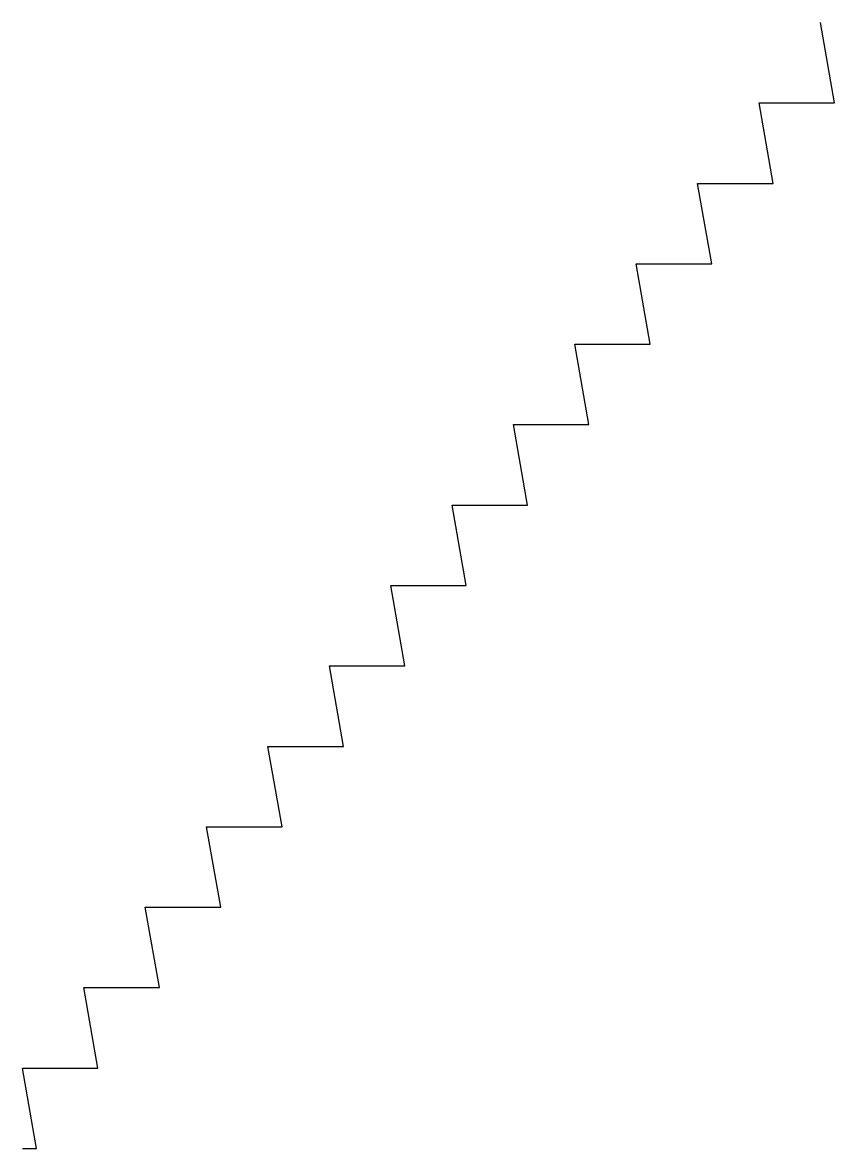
# Model space of a CAD drawing. Units: millimetres at full size, sheet at 1:100. Extents: x -6367 to -4637, y -3490 to -1090.
import ezdxf

# ---------------------------------------------------------------- set-up
doc = ezdxf.new("R2010")
doc.units = ezdxf.units.MM
doc.header["$LTSCALE"] = 100
doc.layers.add('0-0', color=7, linetype='Continuous')

msp = doc.modelspace()

# ---------------------------------------------------------------- linework, layer by layer
at = {"layer": '0-0'}
msp.add_lwpolyline([(-6367.3, -3489.8), (-6337.3, -3489.8), (-6367.3, -3318.4), (-6206.6, -3318.4), (-6236.6, -3146.9), (-6075.8, -3146.9), (-6105.8, -2975.5), (-5945, -2975.5), (-5975, -2804.1), (-5814.3, -2804.1), (-5844.3, -2632.7), (-5683.5, -2632.7), (-5713.5, -2461.2), (-5552.7, -2461.2), (-5582.7, -2289.8), (-5422, -2289.8), (-5452, -2118.4), (-5291.2, -2118.4), (-5321.2, -1946.9), (-5160.4, -1946.9), (-5190.4, -1775.5), (-5029.7, -1775.5), (-5059.7, -1604.1), (-4898.9, -1604.1), (-4928.9, -1432.7), (-4768.1, -1432.7), (-4798.1, -1261.2), (-4637.3, -1261.2), (-4667.3, -1089.8)], dxfattribs=at)

doc.saveas('drawing.dxf')
